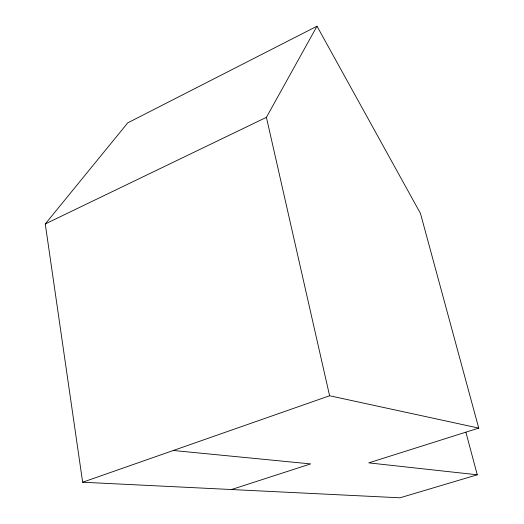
<?xml version="1.0" encoding="UTF-8"?>
<svg xmlns="http://www.w3.org/2000/svg" width="524" height="524" viewBox="0 0 524 524"><rect width="100%" height="100%" fill="white"/><g stroke="black" fill="none" stroke-linecap="round" stroke-linejoin="round"><path stroke-width="0.79" d="M477.266 474.796L399.982 497.8L82.648 482.231L45.267 223.951L266.408 117.337L317 26.2L420.458 213.406L478.733 428.095L368.772 462.869L477.266 474.796L465.895 432.228M45.267 223.951L127.758 122.858L317 26.2M82.648 482.231L329.603 395.758L478.733 428.095M231.484 489.534L310.647 463.91L173.3 450.489M266.408 117.337L329.603 395.758"/></g></svg>
